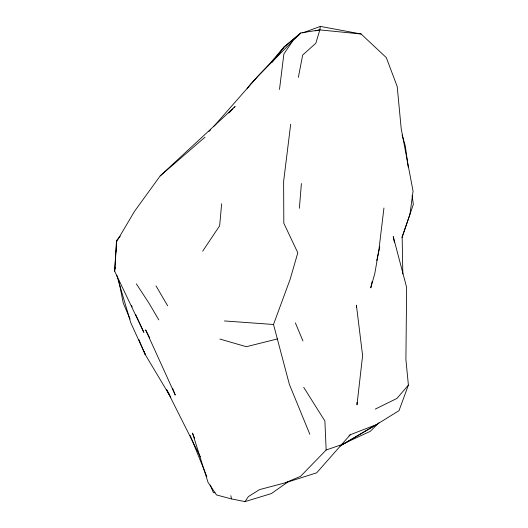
<?xml version="1.0" encoding="UTF-8"?>
<svg xmlns="http://www.w3.org/2000/svg" width="528" height="528" viewBox="0 0 528 528"><rect width="100%" height="100%" fill="white"/><g stroke="black" fill="none" stroke-linecap="round" stroke-linejoin="round"><path stroke-width="0.79" d="M116.345 251.11L116.431 245.421M116.477 242.174L116.497 240.55L120.226 236.168M357.073 402.369L356.981 404.837L362.604 355.634L356.4 305.184L356.499 307.626M135.61 314.404L143.847 332.376L114.662 271.201L116.497 240.55M114.662 271.201L116.681 241.52L134.462 211.411L160.169 175.923L235.132 106.531L233.99 107.712M299.376 208.289L301.402 183.553M221.641 203.788L219.648 225.779L202.673 251.183M383.935 208.019L378.939 249.605L374.827 273.438L370.768 287.852L372.181 281.417M279.497 89.443L283.873 53.968L292.697 41.032L300.854 32.921L319.849 29.905L361.099 33.99L386.318 57.625L397.208 86.552L401.207 128.746L413.061 191.169L409.933 214.394L402.151 236.9L402.824 273.973M290.684 124.225L283.628 181.441L283.813 223.219L297.812 252.8L290.215 279.068L273.511 324.489L289.357 384.331L309.824 434.26M298.36 77.378L302.663 55.044L315.81 43.27L319.849 29.905L320.338 26.4L361.099 33.99M115.078 268.825L115.355 267.234M376.768 260.528L379.771 246.866M402.013 237.547L413.338 204.415L412.111 195.472M394.383 242.18L393.228 236.551L406.639 287.463L405.907 359.548L408.395 385.11L399.003 410.659L376.477 424.591L339.999 446.107M194.627 438.326L192.496 433.066L208.025 482.354L216.539 494.96L231.475 498.914L245.012 501.6L248.391 496.584L259.532 489.614L285.292 482.803L316.668 472.837L350.275 434.735L376.477 424.591L340.435 445.744M276.685 57.116L283.952 47.117L300.854 32.921M247.13 88.763L250.562 84.137L270.448 62.944L283.952 47.117L299.62 34.056M271.92 62.522L283.952 47.117M408.395 385.11L396.891 398.455L375.276 409.101M213.523 126.707L258.278 75.775L292.697 41.032M208.989 131.492L210.685 129.697M228.855 113.012L232.848 108.887M342.078 444.497L326.152 450.021L300.538 476.348L285.292 482.803M378.952 422.796L370.22 431.363L342.632 444.134M160.169 175.923L205.009 137.174M349.034 435.778L350.275 434.735M288.803 481.325L271.392 493.568L245.012 501.6M302.689 32.921L320.338 26.4M277.53 338.917L246.305 346.705L219.853 339.042M315.183 30.862L319.849 29.905M224.446 320.945L273.511 324.489M214.936 492.723L213.352 492.604L210.25 484.968M136.349 283.846L149.49 303.989L158.803 319.882M303.719 387.354L324.892 421.014L326.152 450.021M170.808 397.353L145.22 354.519L130.647 322.417L116.741 275.134M156.017 285.886L167.673 305.824M169.838 395.201L166.551 389.572L200.383 456.852M149.761 337.946L145.622 329.875L175.256 395.069L172.55 388.166M131.492 305.415L132.178 306.913M130.066 319.064L123.295 303.224L118.82 280.87M138.772 339.431L145.22 354.519L144.124 351.41M295.383 322.885L302.927 340.956M190.1 435.29L206.844 476.56M402.098 134.924L405.306 145.9L408.203 167.026M230.855 495.68L231.475 498.914"/></g></svg>
